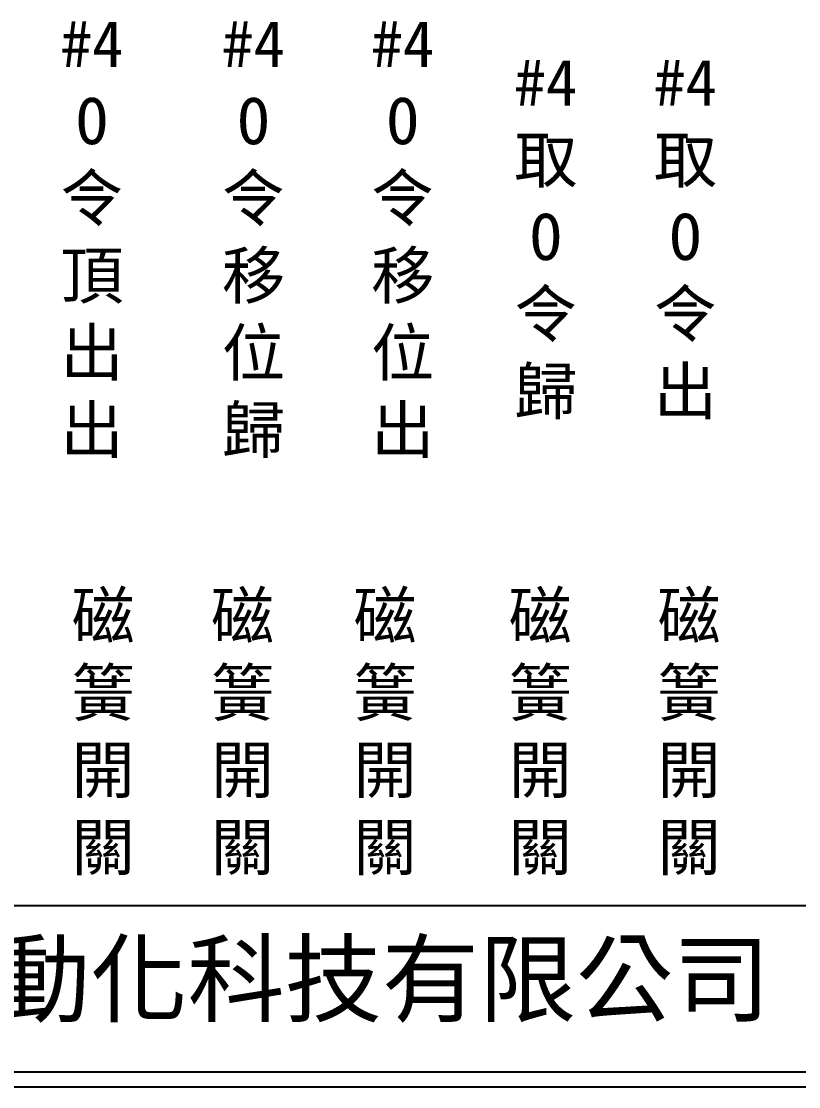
# Model space of a CAD drawing. Extents: x 325 to 612, y 3 to 207.
# Drawn here: x 390.8 to 456.3, y 3 to 92.7 of the extents above; entities that cross this region are included whole.
import ezdxf

# ---------------------------------------------------------------- set-up
doc = ezdxf.new("R2010")
doc.units = 0
doc.layers.add('圖框層', color=7, linetype='CONTINUOUS')
doc.layers.add('標尺寸層', color=3, linetype='CONTINUOUS')
doc.styles.add('CNS', font='romanc.shx', dxfattribs={"bigfont": 'chineset.shx'})
doc.styles.add('STSL', font='KAIU.TTF')

msp = doc.modelspace()

# ---------------------------------------------------------------- linework, layer by layer
at = {"layer": '圖框層', "color": 7}
for p, q in [((326.569, 18.25), (611.07, 18.25)), ((326.569, 4.25), (611.07, 4.25)), ((325.319, 3), (612.319, 3))]:
    msp.add_line(p, q, dxfattribs=at)

# ---------------------------------------------------------------- texts
at = {"layer": '圖框層', "color": 4, "style": 'STSL'}
msp.add_text('泓陞自動化科技有限公司', height=6, dxfattribs=at).set_placement((363.923, 9.076))
at = {"layer": '標尺寸層', "color": 7, "char_height": 3.9, "width": 4.96081, "attachment_point": 5, "style": 'CNS'}
for s, insert in [('{\\fDFKai-SB|b0|i0|c136|p65;#\\H1X;4\\H1X;\\PO\\P令頂出出}', (396.787, 74.373)), ('{\\fDFKai-SB|b0|i0|c136|p65;#\\H1X;4\\H1X;\\PO\\P令移位歸}', (410.396, 74.373)), ('{\\fDFKai-SB|b0|i0|c136|p65;#\\H1X;4\\H1X;\\PO\\P令移位出}', (422.971, 74.373)), ('{\\fDFKai-SB|b0|i0|c136|p65;#\\H1X;4\\H1X;\\P取O令歸}', (435.032, 74.373)), ('{\\fDFKai-SB|b0|i0|c136|p65;#\\H1X;4\\H1X;\\P取O令出}', (446.792, 74.373)), ('{\\fDFKai-SB|b0|i0|c136|p65;磁簧開關}', (397.723, 32.72)), ('{\\fDFKai-SB|b0|i0|c136|p65;磁簧開關}', (409.467, 32.72)), ('{\\fDFKai-SB|b0|i0|c136|p65;磁簧開關}', (421.478, 32.72)), ('{\\fDFKai-SB|b0|i0|c136|p65;磁簧開關}', (434.556, 32.72)), ('{\\fDFKai-SB|b0|i0|c136|p65;磁簧開關}', (447.101, 32.72))]:
    msp.add_mtext(s, dxfattribs=dict(at, insert=insert))

doc.saveas('drawing.dxf')
